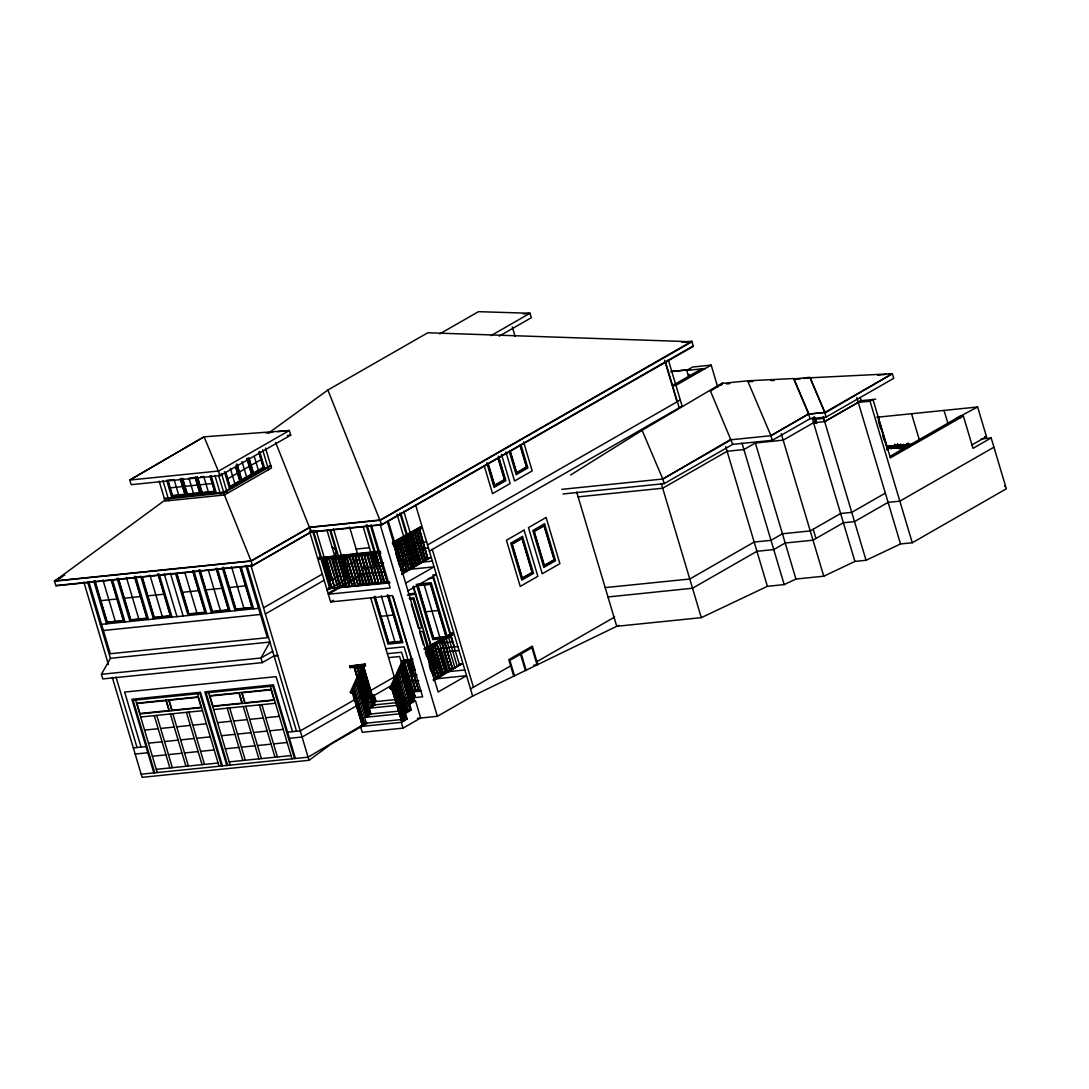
<?xml version="1.0" encoding="UTF-8"?>
<svg xmlns="http://www.w3.org/2000/svg" width="1089" height="1089" viewBox="0 0 1089 1089"><rect width="100%" height="100%" fill="white"/><g stroke="black" fill="none" stroke-linecap="round" stroke-linejoin="round"><path stroke-width="1.5" d="M335.167 555.213L335.861 550.299L331.873 546.569M364.692 666.005L352.4 693.026L351.162 693.149L350.263 692.141L362.705 664.766L363.168 666.291L350.182 667.625L349.719 666.087L365.046 664.004L365.496 665.542L363.168 666.291M350.263 692.141L351.488 692.019L363.944 664.63L365.046 664.004M351.162 693.149L353.898 687.145M357.315 679.645L359.356 675.139M353.421 689.146L354.156 688.534L364.502 724.675L353.421 689.146L354.156 688.534M366.462 723.545L355.068 685.539M358.962 676.963L359.697 676.351L370.981 714.193L370.151 714.452L358.962 676.963L359.697 676.351M370.859 707.51L360.609 673.342M363.386 667.244L374.779 705.264L363.113 667.72M352.768 691.583L352.046 692.196L362.542 725.805L352.768 691.583L362.542 725.805M356.661 683.007L366.707 716.657M368.667 715.527L357.845 679.441M372.356 706.434L362.46 670.252L372.819 706.393L360.35 666.237L359.506 666.495L368.232 695.735L369.062 695.476L359.874 666.277M404.046 660.274L404.441 661.567L391.972 688.983L390.733 689.119L389.821 688.112L402.277 660.724L412.649 659.144L402.277 660.724M389.821 688.112L391.06 687.976L403.515 660.601M390.733 689.119L392.094 686.111M395.511 678.61L397.553 674.105M391.455 688.18L392.176 687.554L401.964 721.776L391.455 688.18L392.176 687.554M392.843 685.131L393.565 684.505L403.91 720.659L392.843 685.131L393.565 684.505M396.995 675.983L397.716 675.371L408.443 711.308L407.613 711.566L396.995 675.983L397.716 675.371M410.036 710.382L398.642 672.376M402.535 663.8L403.257 663.187L414.555 701.03L413.725 701.289L402.535 663.8L403.257 663.187M396.069 678.992L406.115 712.642M409.804 703.548L400.493 669.272L410.267 703.494L399.758 669.898M401.868 666.223L401.147 666.849L411.765 702.419L401.405 666.277L412.595 702.16L411.765 702.419M274.033 655.837L277.749 655.455L274.047 655.891L262.299 662.629L102.802 678.91L101.413 674.295L110.425 658.314L87.542 581.676M721.081 385.275L722.606 382.879L642.102 430.332L570.582 474.995M268.302 433.272L327.857 390.025L427.8 332.771L691.964 341.755L380.388 520.256L309.902 527.444L251.123 561.121L54.532 581.186L164.807 500.246M112.276 677.358L142.115 777.328L309.031 760.299L331.628 743.733L366.884 723.504M710.559 391.06L722.905 383.342L747.626 380.823L793.813 378.523L808.746 413.657L770.944 435.695L731.25 439.752L662.793 479.024L561.693 489.356M366.612 722.579L308.092 757.168L141.175 774.197M562.959 493.97L664.167 483.652L662.793 479.024L730.95 439.275M664.167 483.652L732.761 444.353L772.319 440.31L810.053 418.707L826.115 417.06L893.729 378.332L892.354 373.718L825.108 412.935L810.175 377.801L803.736 378.455M340.108 587.23L332.213 557.745L331.383 558.004L340.108 587.23L340.939 586.971L332.581 557.527M371.635 695.381L363.277 665.937M858.268 402.386L870.016 401.174L872.956 399.5L890.394 457.897L963.37 416.025L973.008 448.355L991.167 437.941L1006.345 488.784L912.269 542.758L900.521 543.956L866.054 560.291L854.919 561.434L823.76 576.204L795.95 579.035L784.203 584.602L767.391 586.318L701.302 617.654L616.728 626.284L576.68 492.051M439.697 333.901L478.466 311.672L530.016 313.264L531.337 317.702L499.211 336.133M220.196 475.594L290.722 435.137L289.347 430.523L204.065 436.825L129.795 480.058L131.17 484.673L220.196 475.594L204.065 436.825L129.795 480.058L218.807 470.979L289.347 430.523L277.586 431.72M227.669 478.792L237.47 473.171M239.43 472.054L249.231 466.432M251.191 465.302L260.979 459.681M681.687 342.314L691.828 341.279L693.339 346.37L381.763 524.871L311.291 532.058L252.498 565.749L55.907 585.8L54.45 580.941L64.782 575.019M54.532 581.186L61.91 576.966M491.044 335.616L530.016 313.264L523.305 313.945M270.657 465.275L223.64 492.242L164.48 498.286M270.889 466.024L223.858 493.004L164.398 499.252M159.171 481.134L165.106 501.035L224.457 494.991L271.474 468.011L265.525 448.083M54.45 580.941L251.042 560.876L309.82 527.171L380.306 519.97L691.828 341.279M693.203 345.894L381.681 524.585L311.195 531.786L252.417 565.49L55.825 585.555M380.932 553.117L319.104 559.419L318.655 557.881L379.898 551.116M331.75 588.087L323.406 558.643L331.75 588.087L322.562 558.902L323.297 558.48M323.773 558.426L322.562 558.902M334.691 587.788L326.332 558.344L334.691 587.788L325.502 558.603L326.237 558.181M328.442 558.303L337.808 587.379M335.14 557.445L343.498 586.889L334.309 557.691L335.507 557.228M346.438 586.59L338.08 557.146L346.438 586.59L337.25 557.391L337.985 556.983L332.118 557.582L340.285 587.121M338.448 556.928L337.25 557.391M352.305 585.991L343.961 556.533L352.305 585.991L343.13 556.792L344.328 556.329M354.783 585.732L346.425 556.288L355.613 585.474L354.783 585.732L346.057 556.493L346.792 556.071M346.057 556.493L347.255 556.03L343.865 556.37M348.997 556.193L349.828 555.934L358.186 585.392L348.997 556.193L349.828 555.934M343.021 560.862L357.233 552.708L349.528 526.899M352.4 555.853L353.135 555.431M263.524 607.812L322.303 574.094M363.59 584.834L364.42 584.575L355.232 555.39L363.59 584.834L354.864 555.594L355.599 555.172M356.062 555.131L354.864 555.594M357.437 555.513L358.54 554.873M357.9 555.458L359.002 554.832L352.305 555.689L360.663 585.133L351.938 555.894M360.377 555.213L361.112 554.791L369.47 584.235L360.745 554.995M360.84 555.159L361.575 554.737L370.301 583.976L369.47 584.235M363.318 554.914L364.883 554.233M689.378 374.888L688.139 375.011L686.764 370.396L692.645 367.02L711.185 365.128L717.746 387.126M344.859 567.015L359.071 558.875M366.244 554.614L367.347 553.974M366.707 554.56L367.81 553.933L364.42 554.274M369.185 554.315L370.287 553.675M265.362 613.965L324.141 580.246M369.647 554.26L370.383 553.838L378.741 583.296L369.552 554.097M372.125 554.015L372.955 553.757L381.681 582.996L372.492 553.797M392.462 542.431L420.844 526.804L421.307 528.342L394.191 543.901M420.844 526.804L392.435 543.112L392.898 544.65M375.065 553.716L376.154 553.076M375.528 553.661L376.631 553.035M397.594 541.287L406.878 570.636L397.703 541.451L398.533 541.192L406.878 570.636M402.249 538.619L399.554 540.171L400.861 539.858L409.205 569.302L400.384 539.913M411.56 533.283L412.581 533.351M415.848 530.819L413.521 532.153L415.277 531.813M427.827 558.63L419.469 529.186L427.827 558.63L418.557 529.445L420.3 528.451M395.838 542.744L404.564 571.97L395.375 542.785M400.861 539.858L400.017 540.117L408.743 569.356L409.573 569.098M419.102 529.39L420.844 528.396M688.139 375.011L689.119 374.453M340.353 575.006L331.056 580.342L316.355 531.105M377.992 553.416L379.095 552.776L373.69 553.335M379.258 552.913L378.359 553.198L387.548 582.397L378.795 552.953M664.617 360.282L672.212 385.737L701.602 368.885M711.185 365.128L675.929 385.37L672.212 385.737M389.821 582.928L327.83 588.659L389.154 581.853M328.007 589.231L329.001 587.992M327.108 590.211L348.181 578.123L333.479 528.873M331.287 588.128L332.118 587.869M334.228 587.829L335.058 587.57M337.168 587.529L337.998 587.27L329.273 558.044M363.318 573.1L328.048 593.328L309.535 531.309M418.748 680.571L396.069 682.885L360.799 703.113L422.627 696.81L392.435 595.642L330.62 601.945L328.32 594.254L363.59 574.026L385.397 571.807M343.035 586.93L343.865 586.672L334.936 556.847M345.975 586.631L346.806 586.372M340.653 557.051L348.916 586.331L349.746 586.073L341.02 556.847M348.916 586.331L349.746 586.073M351.842 586.032L352.673 585.773M427.541 544.949L680.285 399.976M357.723 585.433L358.553 585.174M330.62 601.945L333.561 600.257M360.663 585.133L361.494 584.875L352.768 555.635M366.53 584.534L367.361 584.276L358.172 555.091L366.53 584.534L357.805 555.295L361.303 554.886L369.933 584.194M372.397 583.935L373.241 583.677L364.053 554.492L372.397 583.935L364.148 554.655M429.379 551.116L682.122 406.143L668.333 359.901M375.337 583.636L376.168 583.377L367.442 554.138L375.8 583.595L366.612 554.396M378.278 583.336L379.108 583.078M381.218 583.037L382.048 582.778L373.323 553.539M384.145 582.738L384.975 582.479L375.787 553.294L384.145 582.738L375.896 553.457M402.998 572.406L430.032 557.582L401.787 574.461M404.087 572.024L404.931 571.766M406.415 570.69L407.245 570.432M411.07 568.022L411.901 567.764L403.175 538.524L402.345 538.783L411.07 568.022L411.901 567.764M413.398 566.688L414.228 566.43L405.503 537.19L404.672 537.449L413.398 566.688L414.228 566.43M415.726 565.354L416.556 565.096L407.831 535.856L407 536.115L415.726 565.354L416.556 565.096M418.053 564.02L418.884 563.762L410.158 534.522L409.328 534.781L418.053 564.02L418.884 563.762M412.949 533.147L412.023 533.242L420.844 562.632L412.486 533.188L411.656 533.447L420.749 562.469M422.709 561.352L423.539 561.094L414.814 531.854L413.983 532.113L422.709 561.352L423.539 561.094M416.311 530.779L425.037 560.018L425.867 559.76L417.237 530.683M427.283 558.684L428.195 558.426M425.037 560.018L425.867 559.76M401.746 573.794L430.032 557.582M387.085 582.438L387.983 582.139M272.672 651.276L260.924 658.015L101.413 674.295M405.653 583.132L434.062 566.838L400.507 570.255M407.953 590.823L436.362 574.529L434.089 574.761M350.182 667.625L351.284 666.985M360.309 676.283L366.135 695.776L365.305 696.034L356.579 666.795L357.777 666.332M359.506 666.495L360.241 666.073M359.983 666.441L360.704 666.032M860.242 397.458L861.208 400.698L824.672 421.62L813.537 422.736L783.168 440.16L755.358 443.005L743.91 449.566L727.098 451.282L662.684 488.226L578.109 496.856M772.319 440.31L770.944 435.695L808.664 414.092L824.741 412.445L892.354 373.718L810.175 377.801M424.166 648.663L452.548 633.049L453.01 634.588L425.894 650.133M424.138 649.343L452.548 633.049M404.019 661.949L412.745 691.188L403.924 661.785M426.97 648.867L427.895 648.772L427.065 649.03L436.253 678.216L422.791 631.402L419.51 631.729M431.625 646.199L433.585 645.069M440.936 640.849L441.957 640.917M404.25 661.962L403.379 660.084M437.669 643.381L436.376 643.681L445.564 672.879L436.839 643.64M442.325 640.713L441.031 641.013L450.22 670.211L441.494 640.972M450.628 635.472L459.531 664.862M425.581 650.106L434.293 679.332M441.276 675.33L440.446 675.588L432.088 646.145L441.276 675.33L432.551 646.104L431.258 646.403L428.93 647.737L430.223 647.438L438.581 676.882L429.393 647.696L438.118 676.922M434.511 644.974L443.604 673.996L442.774 674.254L434.416 644.811L442.774 674.254M439.166 642.306L447.892 671.545M446.15 638.304L454.875 667.543M448.477 636.97L457.203 666.196M450.805 635.636L452.548 634.628M824.672 421.606L861.195 400.657M416.052 690.671L415.222 690.93L406.864 661.486L416.052 690.671L407.327 661.445M409.069 661.608L410.172 660.982L418.625 690.589L409.859 661.159L412.799 660.86M300.265 730.91L365.863 693.285M368.708 691.651L394.3 676.963M360.241 696.769L359.071 697.436L372.574 696.062L374.711 701.792L375.882 701.112L373.99 694.768L358.907 696.851L373.99 694.768M354.102 667.053L362.732 696.116M362.828 696.279L362.365 696.334M366.135 695.776L359.846 676.323M302.089 737.062L360.867 703.344M405.476 713.227L407.191 718.985L366.394 723.15L360.513 726.526L362.242 732.298L403.039 728.133L420.667 718.019L415.508 700.703L409.627 704.079L411.356 709.851L405.476 713.227L364.665 717.379L370.546 714.016L368.831 708.245L374.711 704.869L413.874 700.88M370.396 707.564L371.226 707.306M374.317 705.318L375.147 705.059L363.849 667.203M372.819 706.393L362.46 670.252M877.339 417.536L878.687 416.76L878.973 417.754M356.198 683.062L366.244 716.712L367.075 716.453L356.92 682.435M358.05 679.958L368.191 715.582L369.021 715.323L354.469 666.836M433.272 679.454L461.736 663.827L433.49 680.693M435.791 678.256L436.621 677.998M445.102 672.92L445.932 672.662M447.429 671.586L448.26 671.328M449.757 670.252L450.587 669.994M443.359 639.679L452.452 668.714M454.412 667.584L455.243 667.326M456.74 666.25L457.571 665.992M458.986 664.916L459.898 664.658M411.955 692.032L413.534 691.324L415.222 697.028L413.684 697.722M444.285 639.583L452.548 668.877L443.727 639.474L444.652 639.379M433.327 680.121L461.736 663.827M403.556 662.003L412.363 661.105L409.437 661.404L418.584 690.385M420.722 690.549L411.778 691.461L420.395 690.031M420.899 691.12L412.363 691.991L414.065 697.695M396.083 680.639L405.653 712.682L406.483 712.424L396.328 678.42M607.716 597.003L692.522 588.237L756.937 551.293L773.762 549.577L785.196 543.016L813.02 540.171L843.39 522.761L854.511 521.617L888.107 502.356L899.854 501.158L993.93 447.198M401.487 721.83L402.317 721.571M403.447 720.7L404.278 720.442M394.218 682.082L405.775 719.366M405.87 719.53L394.953 681.469L405.407 719.584M360.513 726.526L401.324 722.361L407.191 718.985M890.884 446.463L891.496 446.395M886.827 449.866L888.325 449.076L886.623 449.253M470.489 688.915L510.659 665.883M887.385 448.369L891.728 447.47L892.014 448.423M889.59 456.604L959.668 416.42L963.37 416.025M417.414 718.345L437.37 716.317L472.64 696.089L618.715 625.331M971.824 445.006L986.471 436.607L977.623 406.987L956.727 418.094L960.444 417.713M536.931 661.622L614.618 617.055M885.343 493.099L851.748 512.361L840.626 513.504L810.257 530.942L782.433 533.76L770.998 540.348L754.173 542.036L689.773 579.008L605.198 587.611M685.212 342.436L691.964 341.755M670.715 371.54L690.031 369.566M672.144 371.485L688.234 369.838M686.764 370.396L705.318 368.504M726.486 383.927L729.78 383.587M265.839 432.918L272.549 432.238M794.099 379.448L800.524 378.781M287.36 435.477L290.722 435.137M877.666 375.215L885.82 374.385M888.978 374.058L892.354 373.718M860.31 400.779L875.733 399.214M824.741 412.445L809.821 377.311L793.745 378.958L808.664 414.092L824.741 412.445L826.115 417.06M172.525 479.677L167.883 480.14L172.484 495.536L184.844 494.27L180.257 478.888M190.452 477.84L193.543 477.527M200.648 476.805L203.738 476.492L208.339 491.874M170.183 487.845L182.544 486.579M185.021 486.32L197.381 485.068M199.859 484.809L212.219 483.543M876.985 416.937L878.687 416.76M878.006 417.155L977.623 406.987M886.854 446.776L911.997 444.203M984.606 436.798L986.471 436.607M886.691 447.974L891.728 447.47M887.44 448.518L909.192 446.299M981.135 438.962L991.167 437.941M419.918 528.492L421.307 528.342M418.557 529.445L419.564 529.349M417.604 530.466L416.679 530.561L425.5 559.964M410.621 534.481L409.695 534.576L418.516 563.966M408.865 534.822L410.254 534.685M408.293 535.815L407.368 535.911L416.189 565.3M407.926 536.019L404.577 537.285L405.966 537.149M404.21 537.503L405.598 537.353M401.882 538.837L403.651 538.483M398.533 541.192L406.782 570.473M396.205 542.526L404.564 571.97M356.144 549.074L369.43 547.713M413.33 543.234L426.616 541.873M318.655 557.881L380.469 551.578M370.383 553.838L378.741 583.296M325.502 558.603L326.7 558.126L320.207 558.793L319.758 557.255M364.624 554.546L371.267 553.865L374.248 563.871L383.587 562.918M415.168 549.387L428.453 548.039M398.792 561.366L418.149 559.392L403.774 511.231M430.209 558.167L428.562 557.731M361.875 568.308L382.021 566.253M398.792 564.538L432.36 561.107M420.381 562.686L421.212 562.428M100.855 600.624L116.918 598.991M124.337 598.229L140.413 596.595M147.832 595.833L163.908 594.199M182.448 592.307L198.525 590.66M205.944 589.911L222.02 588.264M229.126 587.543L245.515 585.868M327.83 588.659L389.658 582.343M328.32 594.254L390.148 587.951L371.39 525.075M100.311 624.473L258.583 608.315M103.387 630.49L260.421 614.468M380.987 616.306L393.347 615.04M425.813 611.787L438.214 610.521M110.425 658.314L269.922 642.047L260.924 658.015L262.299 662.629M453.01 634.588L451.622 634.724L451.159 633.185M451.268 635.581L445.224 638.399L446.98 638.045M447.919 636.847L449.308 636.711M447.552 637.065L448.94 636.915M439.997 642.047L438.241 642.401L439.629 642.251M435.913 643.735L437.302 643.585M433.953 644.851L435.341 644.715M429.297 647.533L430.223 647.438M457.856 646.553L439.588 648.404L446.572 671.831M459.027 650.501L443.944 652.025L449.743 671.518M349.719 666.087L363.944 664.63M357.315 666.373L365.496 665.542M403.202 661.69L404.441 661.567M356.579 666.795L357.41 666.536L359.343 673.029M461.899 664.399L460.266 663.977M411.125 670.348L415.059 669.953L393.115 596.649M439.833 667.421L430.536 668.374L437.71 667.639L413.412 586.073M452.085 668.918L452.915 668.66M136.547 703.167L198.361 696.851M209.496 695.721L271.311 689.405M394.368 677.167L417.046 674.853M432.006 673.329L464.84 669.966M533.664 665.229L537.04 664.889L531.922 647.724L521.263 653.836L526.137 670.171M433.721 679.046L466.541 675.697L438.132 691.991L387.371 521.876M139.76 713.935L201.574 707.632M212.709 706.489L274.523 700.186M140.672 717.011L202.5 710.709M213.621 709.565L275.449 703.263M372.002 695.177L371.172 695.435L363.304 667.611M418.162 690.63L419.047 690.344M415.222 697.028L401.596 652.243L387.357 653.686M413.725 701.289L402.794 663.228M144.578 730.093L158.177 728.704M160.655 728.446L174.254 727.057M176.717 726.812L190.33 725.424M192.794 725.165L206.393 723.777M217.528 722.647L231.127 721.258M233.604 721L247.203 719.625M249.667 719.366L263.279 717.978M265.743 717.733L279.342 716.344M410.172 703.331L400.493 669.272M368.831 708.245L409.627 704.079M370.546 714.016L411.356 709.851M370.151 714.452L370.981 714.193M409.573 710.436L410.403 710.178M368.191 715.582L369.021 715.323M407.613 711.566L408.443 711.308M366.244 716.712L367.075 716.453M405.653 712.682L406.483 712.424M148.472 743.174L162.084 741.786M164.548 741.527L178.147 740.139M180.624 739.894L194.223 738.505M196.701 738.247L210.3 736.858M221.435 735.728L235.033 734.34M237.497 734.081L251.096 732.693M253.574 732.448L267.173 731.059M269.65 730.801L283.249 729.412M133.321 747.884L145.994 746.591M287.564 732.148L300.237 730.855M364.869 724.471L353.68 688.575M135.159 754.037L147.832 752.744M289.402 738.301L302.075 737.008M152.378 756.242L165.977 754.868M168.455 754.609L182.054 753.22M184.531 752.962L198.13 751.587M200.607 751.328L214.206 749.94M225.328 748.81L238.927 747.422M241.404 747.163L255.003 745.774M257.48 745.529L271.079 744.141M273.557 743.882L287.156 742.494M156.285 769.324L218.099 763.021M229.235 761.878L291.049 755.575M428.317 578.627L433.313 578.123L452.357 641.979L437.41 643.49M417.972 584.031L431.203 582.697L447.702 638.086L432.837 639.597L416.311 584.194M408.361 593.927L415.072 593.246L413.153 586.78M408.538 594.499L415.712 593.777M407.449 595.207L415.426 594.39L437.247 667.68M409.124 598.229L413.847 597.738L433.83 664.835L429.12 665.311M409.859 599.331L413.139 599.004L421.756 627.931L418.503 628.271L411.302 604.164M385.874 648.704L404.114 646.852L412.595 675.303M388.542 657.633L399.595 656.517L401.542 663.024M429.161 664.127L432.428 663.786M411.111 670.32L414.977 669.926M438.323 667.571L441.099 667.298M375.882 701.112L374.18 696.837M749.559 381.667L752.867 381.49M771.012 380.592L774.306 380.429M893.13 445.877L899.391 448.042M890.339 445.741L896.723 447.947M888.488 445.918L894.872 448.124M314.748 530.534L316.749 532.398M391.06 687.976L391.972 688.983M351.488 692.019L352.4 693.026M747.626 380.823L770.944 435.695M710.259 390.583L732.761 444.353M642.102 430.332L662.793 479.024M327.857 390.025L381.763 524.871M275.68 442.583L311.291 532.058M223.858 493.548L251.123 561.121M1004.603 485.626L1004.875 486.565M944.054 410.417L948.233 424.438M911.534 413.725L919.443 440.228M908.594 443.237L909.56 446.436M907.981 443.305L909.07 446.721M907.491 443.577L908.444 446.789M907.123 444.162L908.09 447.375M906.633 444.448L907.6 447.647M906.511 444.23L907.464 447.429M906.021 444.503L906.974 447.715M903.707 444.421L904.673 447.62M903.094 444.489L904.047 447.688M900.657 444.094L902.087 448.899M900.29 444.68L901.256 447.878M899.677 444.734L900.766 448.164M899.187 445.02L900.14 448.219M898.82 445.605L899.786 448.804M897.853 444.285L898.82 447.484M897.731 444.067L899.16 448.872M897.241 444.339L898.194 447.552M896.873 444.925L897.84 448.137M896.261 444.993L897.35 448.423M895.771 445.278L896.723 448.477M894.927 444.258L895.893 447.456M894.437 444.543L895.403 447.742M890.748 448.028L891.033 448.995M887.44 446.122L888.461 450.056M878.469 418.707L887.658 449.458M878.374 418.829L887.535 449.539M878.306 420.762L880.715 428.848M882.635 435.314L884.091 440.16M870.016 401.174L912.269 542.758M856.825 397.539L900.521 543.956M823.243 416.815L866.054 560.291M824.4 421.307L823.556 418.448L815.511 419.265L816.791 423.553M814.49 416.896L816.396 423.294M813.592 417.087L815.43 423.24M812.108 417.945L854.919 561.434M808.664 414.092L810.053 418.707M813.197 529.254L815.96 538.483M781.262 433.762L823.76 576.204M755.358 443.005L795.95 579.035M742.004 443.169L784.203 584.602M725.669 446.476L767.391 586.318M665.433 361.752L679.182 407.817M672.703 387.371L676.582 400.357M661.254 483.421L701.302 617.654M512.306 326.972L515.07 336.202M523.55 441.875L532.208 470.897L514.58 481.011L505.922 451.989M521.087 445.156L527.893 467.957L516.145 474.709L509.339 451.894M520.188 445.006L526.817 467.222L516.526 473.13L509.911 450.914M520.025 445.442L526.463 466.977L516.662 472.599L510.237 451.064M501.512 454.521L510.169 483.53L492.541 493.644L484.36 466.242M498.558 456.168L505.854 480.603L494.107 487.341L486.81 462.907M498.272 456.972L505.187 480.14L494.338 486.361L487.436 463.193M498.149 457.652L504.779 479.868L494.488 485.776L487.858 463.56M497.986 458.088L504.411 479.623L494.624 485.245L488.199 463.71M537.789 664.521L532.303 646.145L508.794 659.635L513.736 676.174M525.388 670.538L520.528 654.258L509.87 660.37L514.484 675.82M432.306 549.428L473.429 687.227M415.753 505.459L472.64 696.089M432.959 574.869L454.453 646.893M414.351 531.895L423.172 561.298M441.399 640.808L450.22 670.211M424.22 584.984L439.833 637.296M400.902 513.355L414.746 559.732M399.881 513.096L413.82 559.828M405.04 537.245L413.861 566.634M436.743 643.476L445.564 672.879M396.995 514.117L409.124 554.764L398.615 555.839L388.419 521.699M402.807 538.742L411.533 567.968M434.103 643.83L443.237 674.214M402.712 538.579L411.438 567.805M429.856 647.642L438.581 676.882M427.433 648.813L436.253 678.216M402.113 571.48L393.878 543.86L401.746 571.684M393.891 545.535L401.65 571.521M420 633.349L423.376 644.688M395.947 553.865L398.37 561.992M425.227 651.984L426.684 656.858M429.597 666.604L431.04 671.477M380.047 524.245L437.37 716.317M370.369 525.211L387.548 582.397M388.746 595.384L402.848 642.633L388.011 644.13L373.908 596.881M367.047 524.748L378.577 563.435M387.657 594.921L401.582 641.571L388.596 642.878L375.147 597.834M387.385 595.043L401.16 641.217L388.787 642.469L375.011 596.296M366.203 525.143L377.652 563.517M372.86 553.593L381.586 582.833M404.414 663.419L412.649 691.025M363.222 526.913L370.804 552.327M402.508 666.277L405.421 676.038M381.191 595.669L395.048 642.224M397.254 675.411L408.076 711.512M357.982 555.227L363.59 574.026M370.628 597.616L396.069 682.885M393.306 685.076L403.91 720.659M391.713 687.608L401.964 721.776M401.324 722.361L403.039 728.133M349.365 555.989L358.186 585.392M346.52 556.452L355.245 585.691M340.558 556.887L349.378 586.29M330.702 530.125L345.485 579.675M329.776 529.921L344.75 580.097M327.095 530.574L334.5 555.376M372.819 695.435L374.711 701.792M360.16 666.345L368.885 695.572M356.947 666.577L358.975 673.247M359.234 676.392L370.614 714.411M313.251 530.275L330.539 588.237M354.007 666.89L368.558 715.364M312.638 531.133L329.804 588.659M309.82 527.171L311.195 531.786M353.884 689.106L364.502 724.675M262.612 449.757L268.561 469.686M259.672 451.431L264.722 468.352L229.452 488.58L224.402 471.66M259.305 453.078L263.633 467.63L253.356 473.524L249.013 458.986M258.692 451.989L263.279 467.385L253.478 472.994L248.891 457.611M254.254 456.345L258.379 470.189M248.374 459.708L252.961 475.103M247.067 458.21L251.886 474.368L241.595 480.263L236.776 464.105M246.931 458.741L251.518 474.123L241.731 479.745L237.13 464.35M242.03 461.545L246.618 476.928M236.15 464.921L241.2 481.842M235.782 466.568L240.125 481.107L229.833 487.014L225.505 472.463M235.632 467.018L239.771 480.862L229.97 486.484L225.831 472.64M230.283 468.284L234.87 483.679M251.042 560.876L252.498 565.749M250.756 565.028L309.031 760.299M221.462 473.361L227.41 493.29M247.094 565.531L296.535 731.236M245.76 565.368L267.35 637.705L110.329 653.727L88.781 581.553M218.508 475.049L224.457 494.991M292.519 731.645L276.102 676.637L124.636 692.087L141.053 747.095M214.887 475.417L220.836 495.359M241.282 567.437L253.642 608.819M240.247 567.165L252.362 607.757L235.673 609.472L223.054 567.178M240.002 567.41L251.94 607.403L235.864 609.05L223.463 567.505M211.157 475.73L216.207 492.65L171.694 497.197L166.644 480.276M295.418 758.461L273.448 684.831L204.827 691.828L226.798 765.458M210.599 477.05L214.941 491.602L201.955 492.922L197.136 476.764M294.493 758.557L272.863 686.084L206.093 692.89L227.724 765.363M209.932 475.852L214.519 491.248L202.159 492.5L197.558 477.118M270.399 686.329L292.015 758.802M231.508 566.688L243.909 608.234M196.319 477.241L201.37 494.175M195.285 476.955L200.104 493.113L187.117 494.433L182.299 478.275M222.265 567.737L235.088 610.711M195.094 477.363L199.682 492.759L187.322 494.025L182.721 478.629M261.85 704.651L277.45 756.964M259.373 704.896L274.986 757.209M217.324 568.24L230.147 611.215M216.752 569.561L228.867 610.167L212.178 611.868L199.573 569.629M216.058 568.267L228.445 609.813L212.369 611.446L199.981 569.901M188.901 478.003L193.502 493.385M181.482 478.752L186.532 495.686M208.475 570.622L220.414 610.63M180.447 478.466L185.266 494.624L172.28 495.944L167.951 481.406M241.635 692.441L244.848 703.208M245.774 706.285L261.387 758.597M239.158 692.686L242.384 703.467M243.296 706.543L258.91 758.856M174.063 479.514L178.664 494.896M198.77 570.132L211.593 613.107M193.828 570.636L206.651 613.611M193.257 571.956L205.385 612.562L188.683 614.264L176.568 573.658M192.562 570.663L204.95 612.209L188.887 613.842L176.949 573.835M162.969 480.725L168.904 500.654M229.697 707.932L245.311 760.245M227.22 708.177L242.833 760.49M184.98 573.018L196.918 613.025M175.751 574.121L188.111 615.516M208.571 692.645L230.201 765.118M170.388 573.222L183.156 616.02M222.469 765.907L200.499 692.277L131.878 699.274L153.848 772.904M164.208 573.849L176.976 616.646M221.543 766.003L199.913 693.53L133.144 700.336L154.774 772.809M197.449 693.775L219.066 766.248M159.212 574.175L172.035 617.15M158.164 573.862L170.755 616.088L154.066 617.79L141.951 577.184M157.932 574.189L170.333 615.734L154.257 617.381L142.319 577.374M149.901 575.019L162.302 616.565M188.887 712.097L204.501 764.41M186.423 712.342L202.037 764.655M140.658 576.067L153.481 619.042M135.717 576.571L148.54 619.546M134.668 576.258L147.26 618.484L130.571 620.186L118.456 579.593M134.451 576.585L146.838 618.13L130.775 619.777L118.374 578.232M168.686 699.887L171.899 710.654M172.824 713.731L188.424 766.043M166.209 700.132L169.435 710.913M170.347 713.989L185.96 766.302M126.406 577.415L138.807 618.96M117.163 578.463L129.986 621.438M156.748 715.378L172.361 767.691M154.27 715.623L169.884 767.936M112.698 580.56L125.044 621.942M111.663 580.287L123.778 620.88L107.076 622.595L94.634 580.873M111.418 580.532L123.356 620.526L107.28 622.173L94.92 580.764M102.91 579.811L115.311 621.356M135.621 700.091L157.252 772.564M93.708 580.954L106.504 623.834M115.992 676.977L137.037 747.503M83.839 582.043L108.437 664.508M524.081 530.125L506.439 540.239L520.215 586.399L537.857 576.285L524.081 530.125M546.12 517.479L528.478 527.593L542.254 573.767L559.896 563.653L546.12 517.479M522.516 536.428L510.755 543.18L521.781 580.097L533.528 573.359L522.516 536.428M544.554 523.782L532.807 530.534L543.819 567.464L555.581 560.712L544.554 523.782M522.121 538.007L511.844 543.901L522.162 578.531L532.453 572.623L522.121 538.007M544.16 525.361L533.882 531.269L544.214 565.885L554.492 559.977L544.16 525.361M521.999 538.524L512.198 544.146L522.298 578L532.099 572.378L521.999 538.524M544.037 525.892L534.236 531.5L544.337 565.354L554.138 559.732L544.037 525.892M166.018 700.554L136.969 703.521L139.95 713.513L168.999 710.559L166.018 700.554M198.171 697.273L169.108 700.241L172.103 710.232L201.152 707.278L198.171 697.273M238.967 693.108L209.918 696.075L212.9 706.08L241.949 703.113L238.967 693.108M271.12 689.827L242.057 692.795L245.052 702.8L274.101 699.832L271.12 689.827M430.618 583.949L417.591 585.256L433.422 638.345L446.436 637.038L430.618 583.949M430.427 584.357L418.013 585.61L433.626 637.936L446 636.684L430.427 584.357"/></g></svg>
